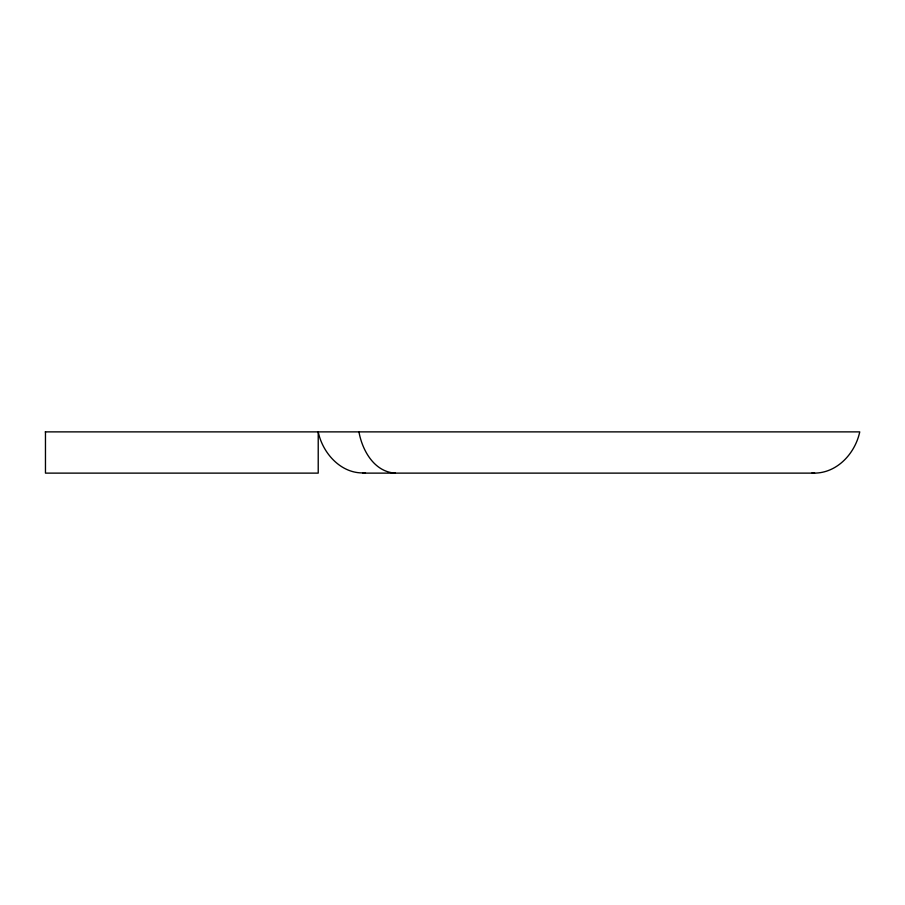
<?xml version="1.0" encoding="UTF-8"?>
<svg xmlns="http://www.w3.org/2000/svg" width="905" height="905" viewBox="0 0 905 905"><rect width="100%" height="100%" fill="white"/><g stroke="black" fill="none" stroke-linecap="round" stroke-linejoin="round"><path stroke-width="1.36" d="M45.465 431.877L45.465 473.123L318.221 473.123L318.221 431.877C322.712 453.699 341.83 474.74 365.484 472.795M362.973 473.123L814.613 473.123C837.453 472.885 855.225 453.179 859.75 431.877L45.25 431.877M812.079 472.795L814.613 473.123M395.451 473.123C374.376 472.082 362.283 450.543 358.946 431.877"/></g></svg>
